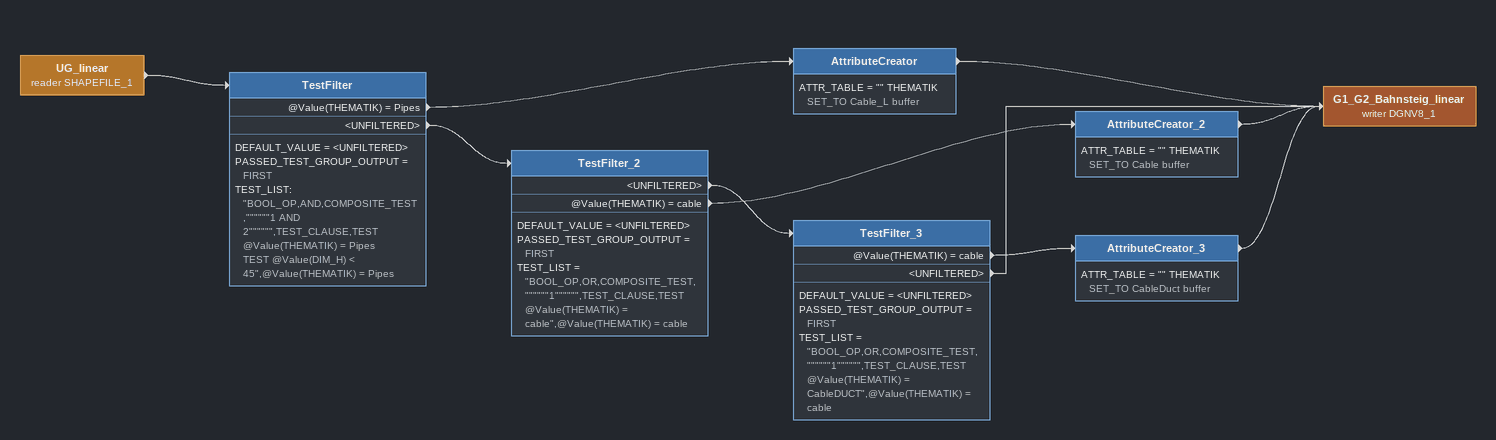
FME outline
UG_linear (reader SHAPEFILE_1)
    -> TestFilter
TestFilter
    DEFAULT_VALUE = <UNFILTERED>
    PASSED_TEST_GROUP_OUTPUT = FIRST
    TEST_LIST:
      "BOOL_OP,AND,COMPOSITE_TEST,""""""1 AND 2"""""",TEST_CLAUSE,TEST @Value(THEMATIK) = Pipes
      TEST @Value(DIM_H) < 45",@Value(THEMATIK) = Pipes
    @Value(THEMATIK) = Pipes -> AttributeCreator
    <UNFILTERED> -> TestFilter_2
AttributeCreator
    ATTR_TABLE = "" THEMATIK SET_TO Cable_L buffer
    -> G1_G2_Bahnsteig_linear (writer DGNV8_1)
TestFilter_2
    DEFAULT_VALUE = <UNFILTERED>
    PASSED_TEST_GROUP_OUTPUT = FIRST
    TEST_LIST = "BOOL_OP,OR,COMPOSITE_TEST,""""""1"""""",TEST_CLAUSE,TEST @Value(THEMATIK) = cable",@Value(THEMATIK) = cable
    <UNFILTERED> -> TestFilter_3
    @Value(THEMATIK) = cable -> AttributeCreator_2
AttributeCreator_2
    ATTR_TABLE = "" THEMATIK SET_TO Cable buffer
    -> G1_G2_Bahnsteig_linear (writer DGNV8_1)
TestFilter_3
    DEFAULT_VALUE = <UNFILTERED>
    PASSED_TEST_GROUP_OUTPUT = FIRST
    TEST_LIST = "BOOL_OP,OR,COMPOSITE_TEST,""""""1"""""",TEST_CLAUSE,TEST @Value(THEMATIK) = CableDUCT",@Value(THEMATIK) = cable
    @Value(THEMATIK) = cable -> AttributeCreator_3
    <UNFILTERED> -> G1_G2_Bahnsteig_linear (writer DGNV8_1)
AttributeCreator_3
    ATTR_TABLE = "" THEMATIK SET_TO CableDuct buffer
    -> G1_G2_Bahnsteig_linear (writer DGNV8_1)
G1_G2_Bahnsteig_linear (writer DGNV8_1)
